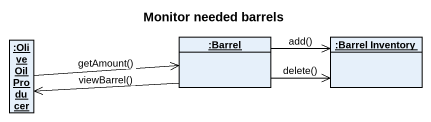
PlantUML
@startuml
title Monitor needed barrels
hide circle
hide empty members
object ":Olive Oil Producer" as Olive_Oil_Producer
object ":Barrel" as Barrel
object ":Barrel Inventory" as Barrel_Inventory
Olive_Oil_Producer -right-> Barrel : getAmount()
Barrel -left-> Olive_Oil_Producer : viewBarrel()
Barrel -right-> Barrel_Inventory : add()
Barrel -right-> Barrel_Inventory : delete()
@enduml
